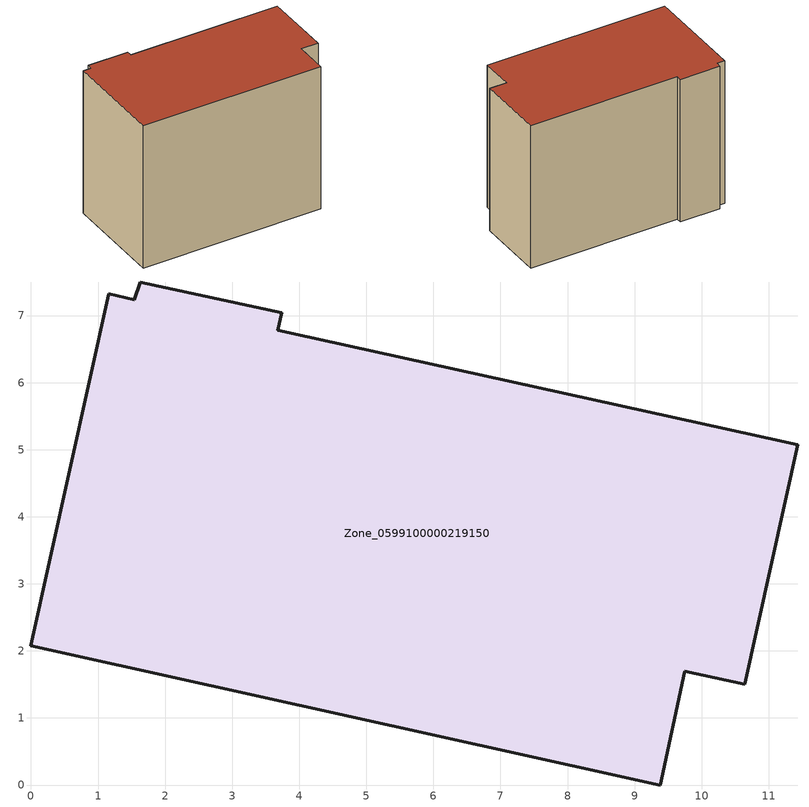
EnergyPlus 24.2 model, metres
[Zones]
Zone_0599100000219150
 floor ground (C_G): 1.63,7.5 3.74,7.04 3.68,6.78 11.43,5.07 10.64,1.5 9.75,1.7 9.38,0 0,2.08 1.16,7.33 1.54,7.24 z0
 wall outside (C_F): 1.16,7.33 0,2.08 9.38,0 9.75,1.7 10.64,1.5 11.43,5.07 3.68,6.78 3.74,7.04 1.63,7.5 1.54,7.24 1.16,7.33 z0:7.92
 roof outside (C_R): 3.74,7.04 1.63,7.5 1.54,7.24 1.16,7.33 0,2.08 9.38,0 9.75,1.7 10.64,1.5 11.43,5.07 3.68,6.78 z7.92
[BUILDING]
Pand.0599100000219150: North Axis=0; Terrain=City; Loads Convergence Tolerance Value=0.04; Temperature Convergence Tolerance Value=0.4; Solar Distribution=FullExterior; Maximum Number of Warmup Days=25; Minimum Number of Warmup Days=1
[Site:Location]
Rotterdam.The.Hague.AP_ZH_NLD Design_Conditions: Latitude=51.96; Longitude=4.45; Time Zone=1; Elevation=-4.5
[SITE:GROUNDTEMPERATURE:BUILDINGSURFACE]
18, 18, 18, 18, 18, 18, 18, 18, 18, 18, 18, 18
[MATERIAL] Thermal Absorptance=0.9; Solar Absorptance=0.7; Visible Absorptance=0.7
Name | Roughness | Thickness | Conductivity | Density | Specific Heat
G.TI.1975-1991 | MediumSmooth | 0.15 | 0.288461 | 540 | 1210
F.TI.1975-1991 | Rough | 0.3 | 0.230769 | 1920 | 840
R.TI.1975-1991 | MediumRough | 0.2 | 0.153846 | 1500 | 1000
[CONSTRUCTION]
C_G: G.TI.1975-1991
C_F: F.TI.1975-1991
C_R: R.TI.1975-1991
[ZONE]
Zone_0599100000219150: Type=1; Multiplier=1; Ceiling Height=Autocalculate; Volume=Autocalculate; Floor Area=autocalculate; Part of Total Floor Area=Yes
[ZONEINFILTRATION:DESIGNFLOWRATE]
Infil_Zone_0599100000219150: Zone or ZoneList or Space or SpaceList=Zone_0599100000219150; Schedule=AlwaysOn; Design Flow Rate Calculation Method=Flow/Area; Flow Rate per Floor Area=0.003; Constant Term Coefficient=1; Temperature Term Coefficient=0; Velocity Term Coefficient=0; Velocity Squared Term Coefficient=0
[HVACTEMPLATE:ZONE:IDEALLOADSAIRSYSTEM]
Zone_0599100000219150: Maximum Heating Supply Air Temperature=50; Minimum Cooling Supply Air Temperature=13; Maximum Heating Supply Air Humidity Ratio=0.0156; Minimum Cooling Supply Air Humidity Ratio=0.0077; Heating Limit=NoLimit; Cooling Limit=NoLimit; Dehumidification Control Type=ConstantSensibleHeatRatio; Cooling Sensible Heat Ratio=0.7; Dehumidification Setpoint=60; Humidification Control Type=None; Humidification Setpoint=30; Outdoor Air Method=None; Outdoor Air Flow Rate per Person=0.00944; Outdoor Air Flow Rate per Zone Floor Area=0; Outdoor Air Flow Rate per Zone=0; Demand Controlled Ventilation Type=None; Outdoor Air Economizer Type=NoEconomizer; Heat Recovery Type=None; Sensible Heat Recovery Effectiveness=0.7; Latent Heat Recovery Effectiveness=0.65
[ZONECONTROL:THERMOSTAT]
ThermostatControl_Zone_0599100000219150: Zone or ZoneList=Zone_0599100000219150; Control Type Schedule=DualSetpointControlType; Control 1=Thermostat_Zone_0599100000219150; Temperature Difference Between Cutout And Setpoint=0
[THERMOSTATSETPOINT:DUALSETPOINT]
Thermostat_Zone_0599100000219150: Heating Setpoint Temperature Schedule=HeatingSetpoint_Zone_0599100000219150; Cooling Setpoint Temperature Schedule=CoolingSetpoint_Zone_0599100000219150
[SCHEDULE:COMPACT]
HeatingSetpoint_Zone_0599100000219150: Through: 12/31, For: AllDays, Until: 24:00, 21
CoolingSetpoint_Zone_0599100000219150: Through: 12/31, For: AllDays, Until: 24:00, 24
DualSetpointControlType: Through: 12/31, For: AllDays, Until: 24:00, 4
AlwaysOn: Through: 12/31, For: AllDays, Until: 24:00, 1
